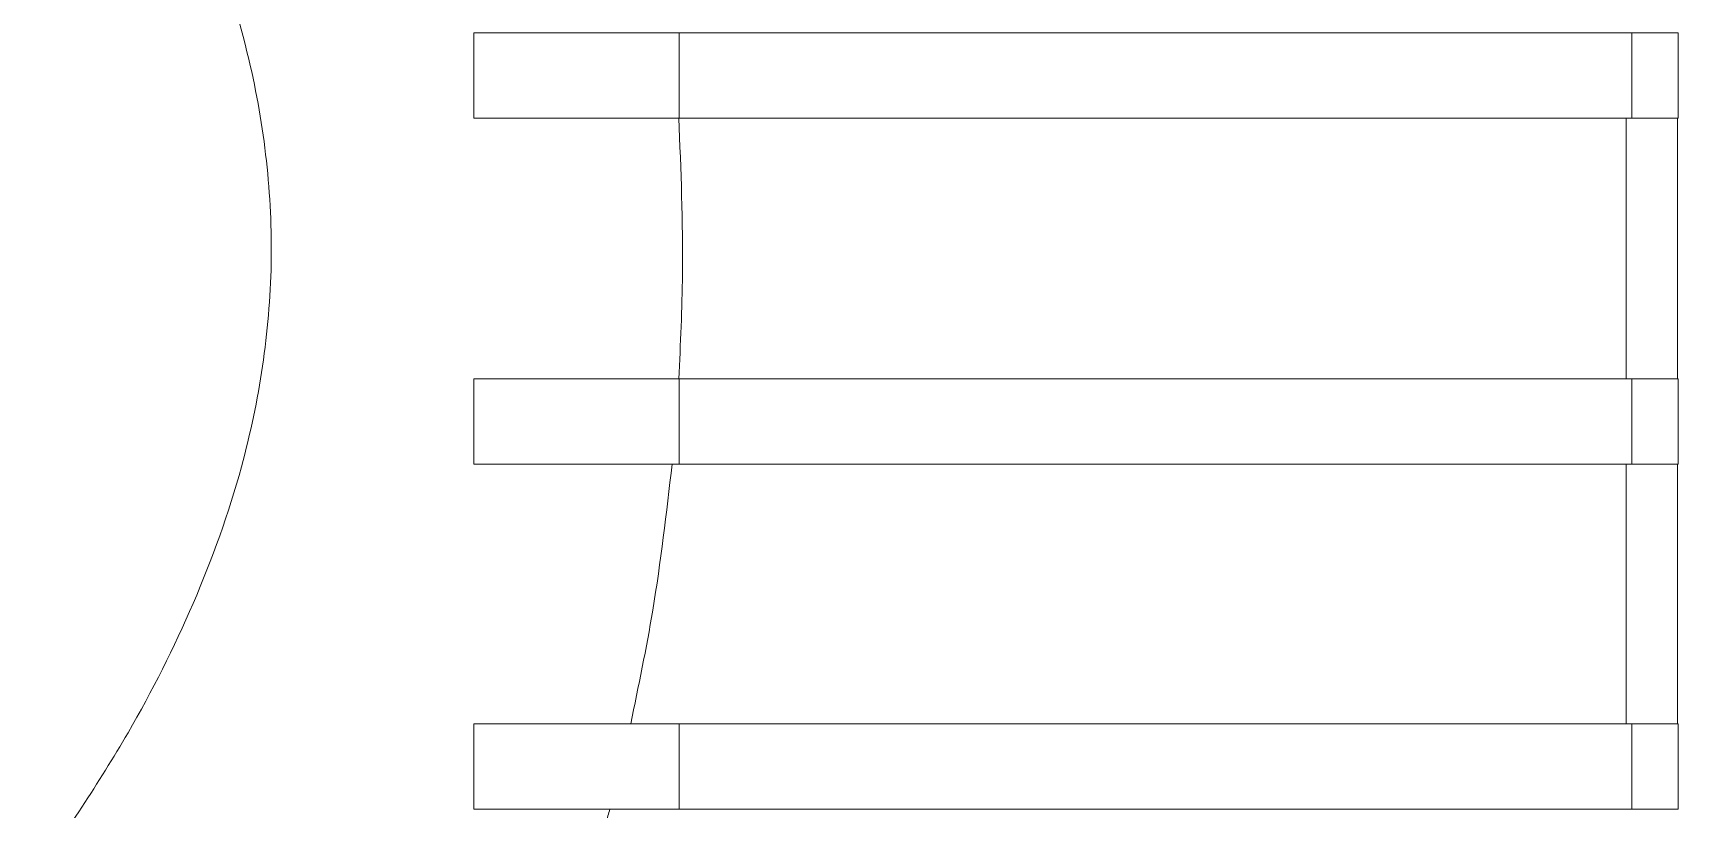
# Model space of a CAD drawing. Extents: x 12.1 to 108.7, y 1 to 80.4.
# Drawn here: x 65.865 to 68.953, y 31.631 to 33.089 of the extents above; entities that cross this region are included whole.
import ezdxf

# ---------------------------------------------------------------- set-up
doc = ezdxf.new("R2010")
doc.units = 0
doc.header["$MEASUREMENT"] = 0
doc.linetypes.add('SLD-Solid', pattern=[0])
doc.layers.add('OBJECT', color=7, linetype='CONTINUOUS')

msp = doc.modelspace()

# ---------------------------------------------------------------- linework, layer by layer
at = {"layer": 'OBJECT', "linetype": 'SLD-Solid', "lineweight": 15}
for p, q in [((66.6926, 33.0894), (66.6926, 32.9294)), ((67.0779, 32.9294), (67.0779, 33.0894)), ((68.8659, 32.9294), (68.8659, 33.0894)), ((68.9526, 32.9294), (68.9526, 33.0894)), ((66.6926, 32.4394), (66.6926, 32.2794)), ((67.0779, 32.2794), (67.0779, 32.4394)), ((68.8659, 32.2794), (68.8659, 32.4394)), ((68.9526, 32.2794), (68.9526, 32.4394)), ((66.6926, 31.7914), (66.6926, 31.6314)), ((67.0779, 31.6314), (67.0779, 31.7914)), ((68.8659, 31.6314), (68.8659, 31.7914)), ((68.9526, 31.6314), (68.9526, 31.7914))]:
    msp.add_line(p, q, dxfattribs=at)
for points, knots in [([(65.8654, 31.4986), (65.9271, 31.5893), (66.0397, 31.7548), (66.171, 32.0155), (66.2548, 32.2476), (66.3001, 32.4628), (66.3168, 32.6559), (66.3075, 32.8497), (66.2719, 33.0541), (66.2058, 33.2651), (66.1104, 33.478), (65.9965, 33.6803), (65.9091, 33.8069), (65.8654, 33.8702)], [0, 0, 0, 0, 0.128108, 0.233833, 0.339418, 0.414185, 0.488923, 0.563852, 0.638803, 0.729469, 0.820219, 0.910089, 1, 1, 1, 1]), ([(67.0779, 33.0894), (67.0155, 33.0894), (66.8901, 33.0894), (66.7587, 33.0894), (66.6926, 33.0894)], [0, 0, 0, 0, 0.497452, 1, 1, 1, 1]), ([(66.6926, 32.9294), (66.758, 32.9294), (66.8894, 32.9294), (67.0148, 32.9294), (67.0779, 32.9294)], [0, 0, 0, 0, 0.497472, 1, 1, 1, 1]), ([(67.0774, 32.9294), (67.0814, 32.8318), (67.0881, 32.6684), (67.0805, 32.5051), (67.0774, 32.4394)], [0, 0, 0, 0, 0.597316, 1, 1, 1, 1]), ([(68.9517, 32.9294), (68.9517, 32.8477), (68.9517, 32.6844), (68.9517, 32.5211), (68.9517, 32.4394)], [0, 0, 0, 0, 0.5, 1, 1, 1, 1]), ([(67.0779, 32.4394), (67.0155, 32.4394), (66.89, 32.4394), (66.7587, 32.4394), (66.6926, 32.4394)], [0, 0, 0, 0, 0.497472, 1, 1, 1, 1]), ([(66.6926, 32.2794), (66.758, 32.2794), (66.8894, 32.2794), (67.0148, 32.2794), (67.0779, 32.2794)], [0, 0, 0, 0, 0.497451, 1, 1, 1, 1]), ([(67.0648, 32.2794), (67.0542, 32.1875), (67.0353, 32.0229), (67.0018, 31.8623), (66.9871, 31.7914)], [0, 0, 0, 0, 0.558806, 1, 1, 1, 1]), ([(68.8552, 31.7914), (68.8552, 31.8269), (68.8552, 31.9241), (68.8552, 32.0865), (68.8552, 32.2151), (68.8552, 32.2794)], [0, 0, 0, 0, 0.223682, 0.611841, 1, 1, 1, 1]), ([(68.9517, 32.2794), (68.9517, 32.2161), (68.9517, 32.0895), (68.9517, 31.927), (68.9517, 31.8288), (68.9517, 31.7914)], [0, 0, 0, 0, 0.382049, 0.764099, 1, 1, 1, 1]), ([(67.0779, 31.7914), (67.0156, 31.7914), (66.8903, 31.7914), (66.7588, 31.7914), (66.6926, 31.7914)], [0, 0, 0, 0, 0.49732, 1, 1, 1, 1]), ([(66.6926, 31.6314), (66.7581, 31.6314), (66.8898, 31.6314), (67.0149, 31.6314), (67.0779, 31.6314)], [0, 0, 0, 0, 0.497243, 1, 1, 1, 1])]:
    msp.add_open_spline(points, degree=3, knots=knots, dxfattribs=at)
for points, degree in [([(68.8659, 33.0894), (67.0779, 33.0894)], 1), ([(68.9526, 33.0894), (68.8659, 33.0894)], 1), ([(67.0779, 32.9294), (68.8659, 32.9294)], 1), ([(68.8552, 32.4394), (68.8552, 32.5211), (68.8552, 32.6844), (68.8552, 32.8477), (68.8552, 32.9294)], 3), ([(68.8659, 32.9294), (68.9526, 32.9294)], 1), ([(68.8659, 32.4394), (67.0779, 32.4394)], 1), ([(68.9526, 32.4394), (68.8659, 32.4394)], 1), ([(67.0779, 32.2794), (68.8659, 32.2794)], 1), ([(68.8659, 32.2794), (68.9526, 32.2794)], 1), ([(68.8659, 31.7914), (67.0779, 31.7914)], 1), ([(68.9526, 31.7914), (68.8659, 31.7914)], 1), ([(66.9481, 31.6314), (66.8885, 31.4283)], 1), ([(67.0779, 31.6314), (68.8659, 31.6314)], 1), ([(68.8659, 31.6314), (68.9526, 31.6314)], 1)]:
    msp.add_open_spline(points, degree=degree, dxfattribs=at)

doc.saveas('drawing.dxf')
